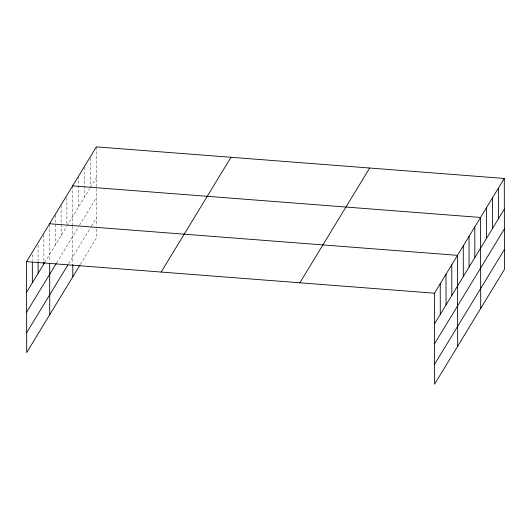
<?xml version="1.0" encoding="UTF-8"?>
<svg xmlns="http://www.w3.org/2000/svg" width="531" height="531" viewBox="0 0 531 531"><rect width="100%" height="100%" fill="white"/><g stroke="black" fill="none" stroke-linecap="round" stroke-linejoin="round"><path stroke-width="0.4" stroke-dasharray="2.65 1.99" d="M44.704 262.513L66.514 226.671M66.926 225.994L89.639 188.651M90.489 187.257L96.423 177.5M56.671 262.792L78.654 226.664M79.497 225.27L96.456 197.399M68.638 263.681L90.555 227.653M91.405 226.259L96.489 217.896M80.42 264.272L96.529 237.795L96.509 227.016M96.37 146.868L96.503 226.186M90.436 158.284L90.482 186.427M84.502 167.205L84.555 197.014M78.561 176.133L78.615 206.765M72.628 185.89L72.701 225.642M72.701 226.471L72.767 263.549M66.873 197.844L66.919 224.334M61.111 205.656L61.165 235.459M55.35 215.121L55.403 244.93M49.589 224.593L49.655 261.856M43.834 234.888L43.881 261.378M38.073 245.183L38.099 260.913M32.311 254.654L32.325 260.449"/><path stroke-width="0.8" d="M79.995 264.969L26.709 352.557L26.55 261.637L96.37 146.868L504.291 178.443L504.45 269.363L434.63 384.132L434.471 293.205L504.291 178.443M26.603 292.269L44.704 262.513M26.636 312.162L56.259 263.469M26.676 332.665L67.815 265.035M161.165 272.058L230.985 157.289M299.856 282.791L369.676 168.022M434.531 323.837L504.344 209.075M434.564 343.736L504.377 228.967M434.597 364.233L504.417 249.47M72.628 185.89L480.555 217.464L480.714 308.385M49.589 223.763L457.516 255.338L457.676 346.258M26.55 261.637L434.471 293.205M498.357 188.2L498.41 218.832M492.423 197.95L492.476 228.582M486.489 207.707L486.542 238.339M474.794 226.929L474.847 257.562M469.032 236.401L469.085 267.033M463.271 245.866L463.324 276.498M451.755 264.803L451.808 295.435M445.994 274.268L446.047 304.9M440.232 283.74L440.285 314.372M72.767 264.378L72.787 276.81M49.662 263.515L49.748 314.684M43.881 262.208L43.881 263.867M38.106 261.743L38.126 273.332M32.325 262.102L32.364 282.797"/></g></svg>
